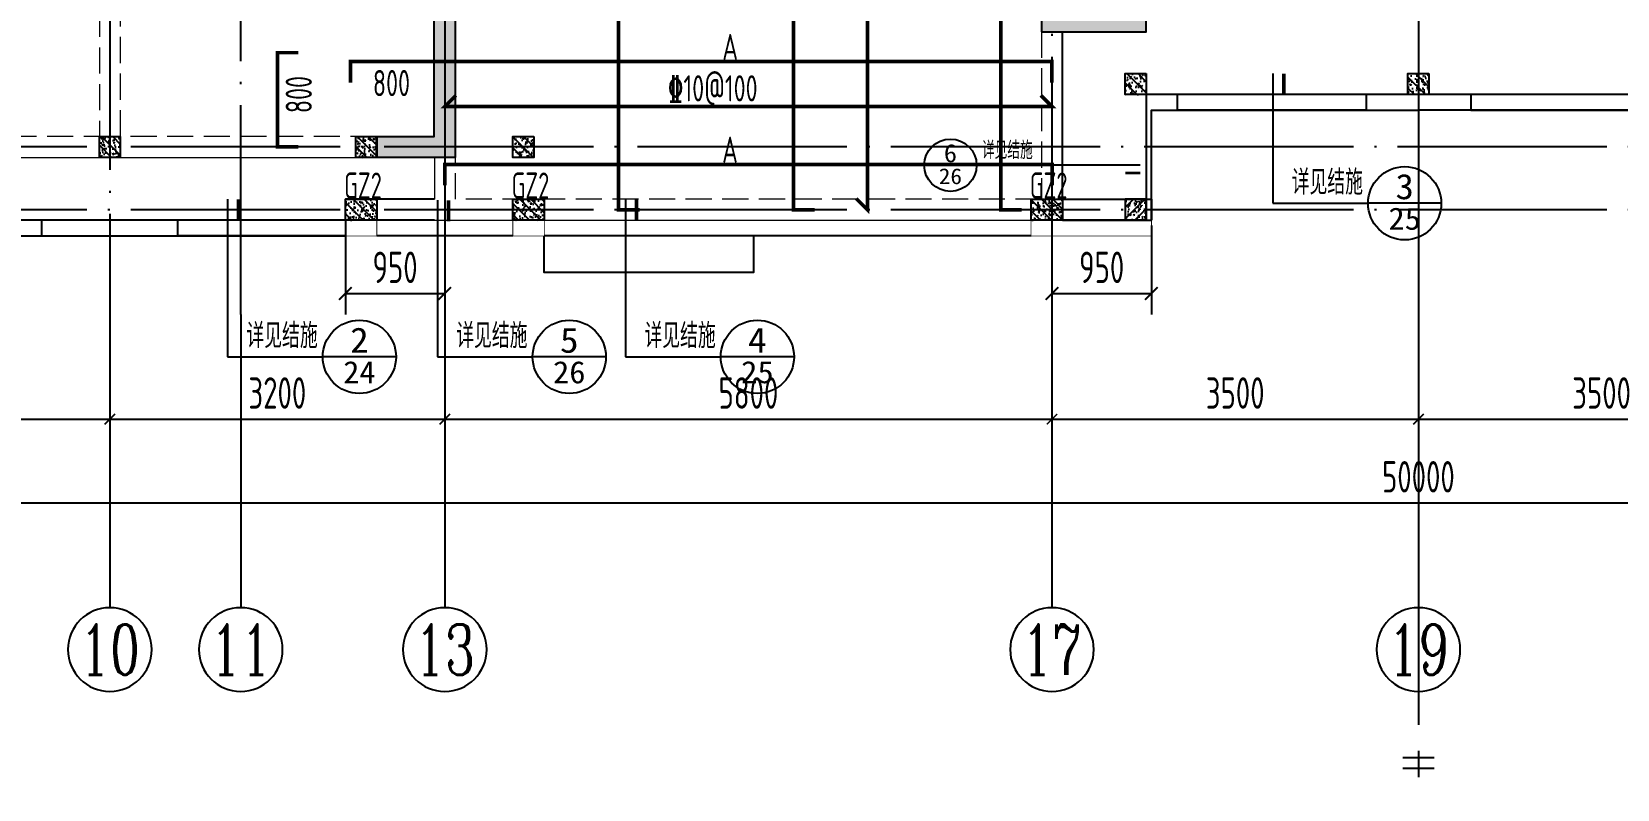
# Model space of a CAD drawing. Extents: x -1307975 to -76406, y -96289 to 379359.
# Drawn here: x -845887 to -830740, y 135971 to 143205 of the extents above; entities that cross this region are included whole.
import ezdxf
from ezdxf.enums import TextEntityAlignment as Align

# ---------------------------------------------------------------- set-up
doc = ezdxf.new("R2010")
doc.units = 0
doc.header["$LTSCALE"] = 1000
for name, pattern in [('CENTER', [2, 1.25, -0.25, 0.25, -0.25]), ('DASH', [0.35, 0.25, -0.1]), ('DOTE', [2.42, 2, -0.2, 0.02, -0.2])]:
    doc.linetypes.add(name, pattern=pattern)
doc.layers.get('0').update_dxf_attribs({"linetype": 'CONTINUOUS'})
doc.layers.get('DEFPOINTS').update_dxf_attribs({"linetype": 'CONTINUOUS'})
for name, color, linetype in [('A-AXIS', 1, 'CONTINUOUS'), ('A-DOTE', 10, 'DOTE'), ('AXIS_NUM', 7, 'CONTINUOUS'), ('BEAM_CON', 4, 'CONTINUOUS'), ('DIM_IDEN', 67, 'CONTINUOUS'), ('PUB_TEXT', 2, 'CONTINUOUS'), ('ROOF', 183, 'CONTINUOUS'), ('S-B板边线', 2, 'CONTINUOUS'), ('S-B板配筋', 6, 'CONTINUOUS'), ('S-B板配筋号', 7, 'CONTINUOUS'), ('S-L主梁线', 4, 'DASH'), ('S-Q墙填充', 252, 'CONTINUOUS'), ('S-Q墙实线', 6, 'CONTINUOUS'), ('S-Q墙标注', 3, 'CONTINUOUS'), ('S-Y一般标注', 3, 'CONTINUOUS'), ('S-构造柱', 212, 'CONTINUOUS'), ('S-构造柱编号', 130, 'CONTINUOUS'), ('THIN', 7, 'CONTINUOUS'), ('水平筋标注', 7, 'CONTINUOUS'), ('看线', 251, 'CONTINUOUS')]:
    doc.layers.add(name, color=color, linetype=linetype)
doc.layers.add('配箍校核', color=34, linetype='CONTINUOUS', plot=False)
doc.styles.add('_TCH_AXIS', font='COMPLEX', dxfattribs={"bigfont": 'GBCBIG'})
doc.styles.add('_TCH_LABEL', font='simhei.ttf')
doc.styles.add('TSSD_Axis', font='complex.shx', dxfattribs={"width": 0.7, "bigfont": 'hztxt.shx'})
doc.styles.add('TSSD_DIMENSION', font='Tssdeng.shx', dxfattribs={"width": 0.7, "bigfont": 'tssdchn.shx'})
doc.styles.add('TSSD_REIN', font='tssdeng.shx', dxfattribs={"width": 0.7, "height": 300, "bigfont": 'tssdchn.shx'})
doc.styles.add('结构文字', font='zstxt.shx', dxfattribs={"width": 0.7, "bigfont": 'zshz.shx'})
doc.dimstyles.new('STRUCK', dxfattribs={"dimtxt": 400, "dimasz": 121, "dimexe": 200, "dimexo": 150, "dimgap": 115, "dimtad": 1, "dimdec": 0, "dimdsep": 46, "dimtxsty": '结构文字', "dimblk": 'ARCHTICK', "dimcen": 400, "dimclrd": 3, "dimclre": 3, "dimclrt": 7, "dimadec": 0, "dimazin": 0, "dimtfac": 1, "dimtdec": 0, "dimtix": 1, "dimtmove": 2, "dimatfit": 3, "dimldrblk": '_DIMX', "dimfxl": 1, "dimtolj": 1, "dimtzin": 0, "dimarcsym": 0})
doc.dimstyles.new('TSSD_100_100', dxfattribs={"dimtxt": 300, "dimasz": 100, "dimexe": 100, "dimexo": 250, "dimgap": 100, "dimtad": 1, "dimdec": 0, "dimzin": 0, "dimdsep": 46, "dimtxsty": 'TSSD_DIMENSION', "dimblk": 'ARCHTICK', "dimcen": 0, "dimdle": 100, "dimclrt": 7, "dimadec": 0, "dimazin": 0, "dimtfac": 1, "dimtdec": 0, "dimtix": 1, "dimtmove": 2, "dimatfit": 3, "dimldrblk": 'ARCHTICK', "dimfxl": 1, "dimtolj": 1, "dimtzin": 0, "dimarcsym": 0})

# ---------------------------------------------------------------- blocks, each defined once
blk = doc.blocks.new('_ArchTick')
at = {"color": 0, "linetype": 'ByBlock', "const_width": 0.15}
blk.add_lwpolyline([(-0.5, -0.5), (0.5, 0.5)], dxfattribs=at)
blk = doc.blocks.new('*D302')
at = {"layer": 'DEFPOINTS', "color": 0, "transparency": 16777216}
for p in [(17100, 3600), (20300, 3600), (20300, 2600)]:
    blk.add_point(p, dxfattribs=at)
at = {"layer": 'S-Y一般标注', "color": 0, "lineweight": -2, "transparency": 16777216}
for p, q in [((17100, 3350), (17100, 2500)), ((20300, 3350), (20300, 2500)), ((17000, 2600), (20400, 2600))]:
    blk.add_line(p, q, dxfattribs=at)
at = {"layer": 'S-Y一般标注', "color": 0, "lineweight": -2, "transparency": 16777216, "xscale": 100, "yscale": 100, "zscale": 100, "rotation": 180}
blk.add_blockref('_ArchTick', (17100, 2600), dxfattribs=at)
at = {"layer": 'S-Y一般标注', "color": 0, "lineweight": -2, "transparency": 16777216, "xscale": 100, "yscale": 100, "zscale": 100}
blk.add_blockref('_ArchTick', (20300, 2600), dxfattribs=at)
at = {"layer": 'S-Y一般标注', "color": 7, "transparency": 16777216, "insert": (18700, 2850), "char_height": 300, "attachment_point": 5, "style": 'TSSD_DIMENSION'}
blk.add_mtext('\\A1;3200', dxfattribs=at)
blk = doc.blocks.new('ts_axno')
at = {"color": 0, "linetype": 'ByBlock', "lineweight": -2}
blk.add_circle((0, 0), 0.5, dxfattribs=at)
at = {"color": 0, "linetype": 'ByBlock', "lineweight": -2, "style": 'TSSD_Axis', "width": 0.7}
blk.add_attdef('A', text='', height=0.6, dxfattribs=at).set_placement((0, 0), align=Align.MIDDLE_CENTER)
blk = doc.blocks.new('*D303')
at = {"layer": 'DEFPOINTS', "color": 0, "transparency": 16777216}
for p in [(20300, 3600), (26100, 3600), (26100, 2600)]:
    blk.add_point(p, dxfattribs=at)
at = {"layer": 'S-Y一般标注', "color": 0, "lineweight": -2, "transparency": 16777216}
for p, q in [((20300, 3350), (20300, 2500)), ((26100, 3350), (26100, 2500)), ((20200, 2600), (26200, 2600))]:
    blk.add_line(p, q, dxfattribs=at)
at = {"layer": 'S-Y一般标注', "color": 0, "lineweight": -2, "transparency": 16777216, "xscale": 100, "yscale": 100, "zscale": 100, "rotation": 180}
blk.add_blockref('_ArchTick', (20300, 2600), dxfattribs=at)
at = {"layer": 'S-Y一般标注', "color": 0, "lineweight": -2, "transparency": 16777216, "xscale": 100, "yscale": 100, "zscale": 100}
blk.add_blockref('_ArchTick', (26100, 2600), dxfattribs=at)
at = {"layer": 'S-Y一般标注', "color": 7, "transparency": 16777216, "insert": (23200, 2850), "char_height": 300, "attachment_point": 5, "style": 'TSSD_DIMENSION'}
blk.add_mtext('\\A1;5800', dxfattribs=at)
blk = doc.blocks.new('*D304')
at = {"layer": 'DEFPOINTS', "color": 0, "transparency": 16777216}
for p in [(26100, 3600), (29600, 3600), (29600, 2600)]:
    blk.add_point(p, dxfattribs=at)
at = {"layer": 'S-Y一般标注', "color": 0, "lineweight": -2, "transparency": 16777216}
for p, q in [((26100, 3350), (26100, 2500)), ((29600, 3350), (29600, 2500)), ((26000, 2600), (29700, 2600))]:
    blk.add_line(p, q, dxfattribs=at)
at = {"layer": 'S-Y一般标注', "color": 0, "lineweight": -2, "transparency": 16777216, "xscale": 100, "yscale": 100, "zscale": 100, "rotation": 180}
blk.add_blockref('_ArchTick', (26100, 2600), dxfattribs=at)
at = {"layer": 'S-Y一般标注', "color": 0, "lineweight": -2, "transparency": 16777216, "xscale": 100, "yscale": 100, "zscale": 100}
blk.add_blockref('_ArchTick', (29600, 2600), dxfattribs=at)
at = {"layer": 'S-Y一般标注', "color": 7, "transparency": 16777216, "insert": (27850, 2850), "char_height": 300, "attachment_point": 5, "style": 'TSSD_DIMENSION'}
blk.add_mtext('\\A1;3500', dxfattribs=at)
blk = doc.blocks.new('*D309')
at = {"layer": 'DEFPOINTS', "color": 0, "transparency": 16777216}
for p in [(4600, 3600), (54600, 3600), (54600, 1800)]:
    blk.add_point(p, dxfattribs=at)
at = {"layer": 'S-Y一般标注', "color": 0, "lineweight": -2, "transparency": 16777216}
for p, q in [((4600, 3350), (4600, 1700)), ((54600, 3350), (54600, 1700)), ((4500, 1800), (54700, 1800))]:
    blk.add_line(p, q, dxfattribs=at)
at = {"layer": 'S-Y一般标注', "color": 0, "lineweight": -2, "transparency": 16777216, "xscale": 100, "yscale": 100, "zscale": 100, "rotation": 180}
blk.add_blockref('_ArchTick', (4600, 1800), dxfattribs=at)
at = {"layer": 'S-Y一般标注', "color": 0, "lineweight": -2, "transparency": 16777216, "xscale": 100, "yscale": 100, "zscale": 100}
blk.add_blockref('_ArchTick', (54600, 1800), dxfattribs=at)
at = {"layer": 'S-Y一般标注', "color": 7, "transparency": 16777216, "insert": (29600, 2050), "char_height": 300, "attachment_point": 5, "style": 'TSSD_DIMENSION'}
blk.add_mtext('\\A1;50000', dxfattribs=at)
blk = doc.blocks.new('*D310')
at = {"layer": 'DEFPOINTS', "color": 0, "transparency": 16777216}
for p in [(13900, 3600), (17100, 3600), (17100, 2600)]:
    blk.add_point(p, dxfattribs=at)
at = {"layer": 'S-Y一般标注', "color": 0, "lineweight": -2, "transparency": 16777216}
for p, q in [((13900, 3350), (13900, 2500)), ((17100, 3350), (17100, 2500)), ((13800, 2600), (17200, 2600))]:
    blk.add_line(p, q, dxfattribs=at)
at = {"layer": 'S-Y一般标注', "color": 0, "lineweight": -2, "transparency": 16777216, "xscale": 100, "yscale": 100, "zscale": 100, "rotation": 180}
blk.add_blockref('_ArchTick', (13900, 2600), dxfattribs=at)
at = {"layer": 'S-Y一般标注', "color": 0, "lineweight": -2, "transparency": 16777216, "xscale": 100, "yscale": 100, "zscale": 100}
blk.add_blockref('_ArchTick', (17100, 2600), dxfattribs=at)
at = {"layer": 'S-Y一般标注', "color": 7, "transparency": 16777216, "insert": (15500, 2850), "char_height": 300, "attachment_point": 5, "style": 'TSSD_DIMENSION'}
blk.add_mtext('\\A1;3200', dxfattribs=at)
blk = doc.blocks.new('*D312')
at = {"layer": 'DEFPOINTS', "color": 0, "transparency": 16777216}
for p in [(29600, 3600), (33100, 3600), (33100, 2600)]:
    blk.add_point(p, dxfattribs=at)
at = {"layer": 'S-Y一般标注', "color": 0, "lineweight": -2, "transparency": 16777216}
for p, q in [((29600, 3350), (29600, 2500)), ((33100, 3350), (33100, 2500)), ((29500, 2600), (33200, 2600))]:
    blk.add_line(p, q, dxfattribs=at)
at = {"layer": 'S-Y一般标注', "color": 0, "lineweight": -2, "transparency": 16777216, "xscale": 100, "yscale": 100, "zscale": 100, "rotation": 180}
blk.add_blockref('_ArchTick', (29600, 2600), dxfattribs=at)
at = {"layer": 'S-Y一般标注', "color": 0, "lineweight": -2, "transparency": 16777216, "xscale": 100, "yscale": 100, "zscale": 100}
blk.add_blockref('_ArchTick', (33100, 2600), dxfattribs=at)
at = {"layer": 'S-Y一般标注', "color": 7, "transparency": 16777216, "insert": (31350, 2850), "char_height": 300, "attachment_point": 5, "style": 'TSSD_DIMENSION'}
blk.add_mtext('\\A1;3500', dxfattribs=at)
blk = doc.blocks.new('20210729.04150611')
at = {"layer": 'S-B板边线'}
for points in [[(-3155, -31893), (-3955, -31893), (-3955, -30693), (-9155, -30693), (-9155, -31893), (-9955, -31893), (-9955, -31892)], [(-15955, -31892), (-22155, -31892)]]:
    blk.add_lwpolyline(points, dxfattribs=at)
blk = doc.blocks.new('20210729.03504727')
at = {"color": 30, "const_width": 8}
for points in [[(14550, 500), (14550, 350), (14250, 350), (14250, 500)], [(16150, 500), (16150, 350), (15850, 350), (15850, 500)], [(21950, 500), (21950, 350), (20800, 350), (20800, 500)]]:
    blk.add_lwpolyline(points, dxfattribs=at)
at = {"layer": '看线', "color": 202, "ltscale": 0.5}
for points in [[(24000, 1700), (24000, 1550), (22200, 1550), (22200, 1700)], [(25000, 1700), (25000, 1550), (26800, 1550), (26800, 1700)], [(21950, 500), (21950, 1550), (24500, 1550)], [(27050, 500), (27050, 1550), (24500, 1550)], [(9750, 500), (9750, 350), (11350, 350), (11350, 500)], [(14250, 500), (14250, 350), (12650, 350), (12650, 500)], [(9750, 350), (14250, 350)], [(15850, 350), (14550, 350)], [(20800, 350), (16150, 350)], [(18150, 350), (18150, 0), (16150, 0), (16150, 350)]]:
    blk.add_lwpolyline(points, dxfattribs=at)
blk = doc.blocks.new('20210807.15312446')
at = {"layer": 'S-Q墙填充'}
h = blk.add_hatch(color=252, dxfattribs=at)
h.dxf.hatch_style = 1
h.paths.add_polyline_path([(82416, 58640), (83316, 58640), (83416, 58640), (83416, 58840), (83316, 58840), (82616, 58840), (82616, 60290), (82416, 60290)])
h = blk.add_hatch(color=252, dxfattribs=at)
h.dxf.hatch_style = 1
h.paths.add_polyline_path([(76813, 57440), (76063, 57440), (76063, 57640), (76613, 57640), (76613, 58740), (76613, 59090), (76813, 59090), (76813, 58740)])
at = {"layer": 'BEAM_CON'}
for p, q in [((82616, 57040), (82616, 58640)), ((76616, 57040), (75766, 57040)), ((75766, 56840), (75766, 57040)), ((82616, 57040), (83466, 57040)), ((83466, 57040), (83466, 56840)), ((76616, 56840), (75766, 56840)), ((82616, 56840), (83466, 56840))]:
    blk.add_line(p, q, dxfattribs=at)
at = {"layer": 'S-L主梁线', "linetype": 'DASH', "lineweight": 18}
for p, q in [((73416, 61640), (73416, 57640)), ((73616, 57640), (73616, 61640)), ((82416, 58640), (82416, 57040)), ((73516, 57640), (70963, 57640)), ((76063, 57640), (73516, 57640)), ((76816, 57040), (76816, 57440)), ((82416, 57040), (76816, 57040))]:
    blk.add_line(p, q, dxfattribs=at)
at = {"layer": 'S-L主梁线', "linetype": 'ByBlock', "lineweight": 18}
for p, q in [((70963, 57440), (73516, 57440)), ((73516, 57440), (76063, 57440)), ((76616, 57440), (76616, 57040)), ((76616, 56840), (82616, 56840))]:
    blk.add_line(p, q, dxfattribs=at)
at = {"layer": 'S-Q墙实线'}
for points in [[(82416, 58640), (83316, 58640), (83416, 58640), (83416, 58840), (83316, 58840), (82616, 58840), (82616, 60290), (82416, 60290)], [(76813, 57440), (76063, 57440), (76063, 57640), (76613, 57640), (76613, 58740), (76613, 59090), (76813, 59090), (76813, 58740)]]:
    blk.add_lwpolyline(points, close=True, dxfattribs=at)
blk = doc.blocks.new('20210730.02141516')
at = {"layer": 'S-构造柱'}
h = blk.add_hatch(dxfattribs=at)
h.set_pattern_fill('ARMORED', color=256, scale=15, angle=-90, style=0)
h.set_pattern_definition([(320, (-154189.41, 3278673.45), (-9.4128202, -107.5890274), [11.25, -123.75]), (265, (-154189.41, 3278673.45), (112.82882, 20.8127), [9, -99]), (10.4514, (-154190.19, 3278664.49), (103.4159313, -86.7764073), [9.5610285, -105.1713168]), (316.1842, (-154159.41, 3278673.45), (-24.827852, -160.0861573), [16.875, -185.625]), (6.6356, (-154161.48, 3278660.11), (146.117681, -140.199406), [14.341543, -157.75695]), (261.1842, (-154159.41, 3278673.45), (146.11779, -140.199292), [13.5, -148.5]), (291, (-154166.91, 3278658.45), (-60.3928336, -89.5360578), [11.25, -123.75]), (236, (-154166.91, 3278658.45), (108.7725068, -36.4972998), [9, -99]), (341.4514, (-154171.94, 3278650.99), (48.3795745, -126.0333943), [9.5610285, -105.1713168]), (307.5, (-154189.41, 3278673.454), (49.93407807, -1.8239783), [0, -97.8, 0, -100.5, 0, -99.375]), (277.5, (-154189.41, 3278673.454), (59.1617568, -39.4604306), [0, -57.3, 0, -95.55, 0, -37.875]), (237.5, (-154189.41, 3278706.904), (-3.38323076, -80.07336543), [0, -37.5, 0, -117, 0, -155.25]), (227.5, (-154189.41, 3278721.904), (15.0157473, -87.4779254), [0, -48.75, 0, -77.7, 0, -110.25]), (315, (-154189.41, 3278673.454), (53.0330086, 53.0330086), [])])
h.paths.add_polyline_path([(200, 200), (200, 0), (0, 0), (0, 200)])
blk.add_lwpolyline([(200, 200), (200, 0), (0, 0), (0, 200)], close=True, dxfattribs=at)
blk = doc.blocks.new('20210809.18224761')
at = {"layer": 'S-构造柱'}
h = blk.add_hatch(dxfattribs=at)
h.set_pattern_fill('ARMORED', color=256, scale=15, angle=-90, style=0)
h.set_pattern_definition([(320, (-154189.41, 3278673.45), (-9.4128202, -107.5890274), [11.25, -123.75]), (265, (-154189.41, 3278673.45), (112.82882, 20.8127), [9, -99]), (10.4514, (-154190.19, 3278664.49), (103.4159313, -86.7764073), [9.5610285, -105.1713168]), (316.1842, (-154159.41, 3278673.45), (-24.827852, -160.0861573), [16.875, -185.625]), (6.6356, (-154161.48, 3278660.11), (146.117681, -140.199406), [14.341543, -157.75695]), (261.1842, (-154159.41, 3278673.45), (146.11779, -140.199292), [13.5, -148.5]), (291, (-154166.91, 3278658.45), (-60.3928336, -89.5360578), [11.25, -123.75]), (236, (-154166.91, 3278658.45), (108.7725068, -36.4972998), [9, -99]), (341.4514, (-154171.94, 3278650.99), (48.3795745, -126.0333943), [9.5610285, -105.1713168]), (307.5, (-154189.41, 3278673.454), (49.93407807, -1.8239783), [0, -97.8, 0, -100.5, 0, -99.375]), (277.5, (-154189.41, 3278673.454), (59.1617568, -39.4604306), [0, -57.3, 0, -95.55, 0, -37.875]), (237.5, (-154189.41, 3278706.904), (-3.38323076, -80.07336543), [0, -37.5, 0, -117, 0, -155.25]), (227.5, (-154189.41, 3278721.904), (15.0157473, -87.4779254), [0, -48.75, 0, -77.7, 0, -110.25]), (315, (-154189.41, 3278673.454), (53.0330086, 53.0330086), [])])
h.paths.add_polyline_path([(300, 200), (300, 0), (0, 0), (0, 200)])
blk.add_lwpolyline([(300, 200), (300, 0), (0, 0), (0, 200)], close=True, dxfattribs=at)
blk = doc.blocks.new('20210809.18235135')
at = {"layer": '配箍校核'}
blk.add_blockref('20210809.18224761', (12, 0), dxfattribs=at)
at = {"layer": 'S-构造柱编号', "color": 2, "linetype": 'ByBlock', "style": 'TSSD_REIN', "width": 0.65}
blk.add_text('GZ2', height=250, dxfattribs=at).set_placement((0, 206, 0))
blk = doc.blocks.new('20210809.18285270')
at = {"layer": 'ROOF'}
for p in [(22299, 1200), (25000, 1200), (12500, 600), (14950, 600), (16450, 600)]:
    blk.add_blockref('20210730.02141516', p, dxfattribs=at)
at = {"layer": 'ROOF', "xscale": -1, "rotation": 4.61764226855621e-08}
blk.add_blockref('20210730.02141516', (22500, 0), dxfattribs=at)
at = {"layer": '配箍校核'}
for p in [(14838, 0), (16438, 0), (21388, 0)]:
    blk.add_blockref('20210809.18235135', p, dxfattribs=at)
blk = doc.blocks.new('*D396')
at = {"layer": 'DEFPOINTS', "color": 0, "transparency": 16777216}
for p in [(-193259, -11759), (-192309, -11759), (-192309, -12559)]:
    blk.add_point(p, dxfattribs=at)
at = {"layer": 'S-Q墙标注', "color": 3, "lineweight": -2, "transparency": 16777216}
for p, q in [((-193259, -11909), (-193259, -12759)), ((-192309, -11909), (-192309, -12759)), ((-193259, -12559), (-192309, -12559))]:
    blk.add_line(p, q, dxfattribs=at)
at = {"layer": 'S-Q墙标注', "color": 3, "lineweight": -2, "transparency": 16777216, "xscale": 121, "yscale": 121, "zscale": 121, "rotation": 180}
blk.add_blockref('_ArchTick', (-193259, -12559), dxfattribs=at)
at = {"layer": 'S-Q墙标注', "color": 3, "lineweight": -2, "transparency": 16777216, "xscale": 121, "yscale": 121, "zscale": 121}
blk.add_blockref('_ArchTick', (-192309, -12559), dxfattribs=at)
at = {"layer": 'S-Q墙标注', "color": 7, "transparency": 16777216, "insert": (-192784, -12309), "char_height": 300, "attachment_point": 5, "style": 'TSSD_REIN'}
blk.add_mtext('\\A1;950', dxfattribs=at)
blk = doc.blocks.new('_DIMX')
blk.add_line((-150, 0), (150, 0))
at = {"const_width": 50}
blk.add_lwpolyline([(-70, -70), (70, 70)], dxfattribs=at)
blk = doc.blocks.new('*D397')
at = {"layer": 'DEFPOINTS', "color": 0, "transparency": 16777216}
for p in [(-200009, -11759), (-199059, -11759), (-199059, -12559)]:
    blk.add_point(p, dxfattribs=at)
at = {"layer": 'S-Q墙标注', "color": 3, "lineweight": -2, "transparency": 16777216}
for p, q in [((-200009, -11909), (-200009, -12759)), ((-199059, -11909), (-199059, -12759)), ((-200009, -12559), (-199059, -12559))]:
    blk.add_line(p, q, dxfattribs=at)
at = {"layer": 'S-Q墙标注', "color": 3, "lineweight": -2, "transparency": 16777216, "xscale": 121, "yscale": 121, "zscale": 121, "rotation": 180}
blk.add_blockref('_ArchTick', (-200009, -12559), dxfattribs=at)
at = {"layer": 'S-Q墙标注', "color": 3, "lineweight": -2, "transparency": 16777216, "xscale": 121, "yscale": 121, "zscale": 121}
blk.add_blockref('_ArchTick', (-199059, -12559), dxfattribs=at)
at = {"layer": 'S-Q墙标注', "color": 7, "transparency": 16777216, "insert": (-199534, -12309), "char_height": 300, "attachment_point": 5, "style": 'TSSD_REIN'}
blk.add_mtext('\\A1;950', dxfattribs=at)
blk = doc.blocks.new('20210811.10050802')
at = {"layer": 'DIM_IDEN'}
for p, q in [((23957, 3405), (23957, 2166)), ((21127, 2530), (20627, 2530)), ((22243, 2530), (21127, 2530)), ((22690, 2530), (22243, 2530)), ((13972, 2205), (13972, 700)), ((15977, 2195), (15977, 700)), ((17774, 2205), (17774, 700)), ((23957, 2166), (24866, 2166)), ((25566, 2166), (24866, 2166)), ((13972, 700), (14881, 700)), ((15581, 700), (14881, 700)), ((15977, 700), (16886, 700)), ((17586, 700), (16886, 700)), ((17774, 700), (18683, 700)), ((19383, 700), (18683, 700))]:
    blk.add_line(p, q, dxfattribs=at)
for points, const_width in [([(24062, 3405), (24062, 3205)], 35), ([(22690, 2455), (22547, 2455)], 25), ([(14077, 2205), (14077, 2005)], 35), ([(16082, 2195), (16082, 1995)], 35), ([(17879, 2205), (17879, 2005)], 35)]:
    blk.add_lwpolyline(points, dxfattribs=dict(at, const_width=const_width))
for centre, radius in [((20877, 2530), 250), ((25216, 2166), 350), ((15231, 700), 350), ((17236, 700), 350), ((19033, 700), 350)]:
    blk.add_circle(centre, radius, dxfattribs=at)
at = {"layer": 'PUB_TEXT', "style": '_TCH_LABEL'}
for s, height, width, p, p2 in [('6', 173, 1.011364, (20814, 2558), (20940, 2558)), ('26', 151.4, 1.017143, (20766, 2349), (20987, 2349)), ('3', 242, 1.00565, (25129, 2205), (25304, 2205)), ('25', 211.6, 1.022989, (25061, 1914), (25372, 1914)), ('2', 241, 1.022989, (15142, 739), (15320, 739)), ('5', 241, 1.028902, (17147, 739), (17325, 739)), ('4', 241, 1.034884, (18943, 739), (19123, 739)), ('24', 212.3, 1.011364, (15077, 447), (15385, 447)), ('26', 212, 1.017143, (17081, 447), (17391, 447)), ('25', 211.6, 1.022989, (18877, 448), (19189, 448))]:
    blk.add_text(s, height=height, dxfattribs=dict(at, width=width)).set_placement(p, p2, align=Align.FIT)
at = {"layer": 'PUB_TEXT', "style": '_TCH_AXIS'}
for height, p in [(168.8, (21177, 2589)), (236.3, (24137, 2249)), (236.3, (14152, 783)), (236.3, (16156, 783)), (236.3, (17954, 783))]:
    blk.add_text('详见结施', height=height, dxfattribs=at).set_placement(p)
blk = doc.blocks.new('20210726.16395156')
at = {"layer": 'A-AXIS'}
for p, q in [((17100, 3600), (17100, 800)), ((18350, 3600.1), (18350, 800.1)), ((20300, 3600), (20300, 800)), ((26100, 3600), (26100, 800)), ((29600, 3600), (29600, 800))]:
    blk.add_line(p, q, dxfattribs=at)
at = {"layer": 'A-DOTE'}
for p, q in [((29600, 18249.9), (29600, 3600)), ((20299.8, 13700), (20300, 3600)), ((18350, 3600.1), (18350, 11500)), ((26100, 10900), (26100, 3600)), ((17100, 9400), (17100, 3600)), ((55600, 5200), (3600, 5200)), ((55600, 4600), (3600, 4600))]:
    blk.add_line(p, q, dxfattribs=at)
at = {"layer": 'A-AXIS'}
ref = blk.add_blockref('ts_axno', (17100, 400), dxfattribs=dict(at, xscale=-800, yscale=800, zscale=800, rotation=180))
ref.add_attrib('8', '10', dxfattribs={"layer": 'AXIS_NUM', "height": 480, "style": 'TSSD_Axis', "width": 0.7}).set_placement((17100, 400), align=Align.MIDDLE_CENTER)
ref = blk.add_blockref('ts_axno', (18350, 400.1), dxfattribs=dict(at, xscale=-800, yscale=800, zscale=800, rotation=180))
ref.add_attrib('5', '11', dxfattribs={"layer": 'AXIS_NUM', "height": 480, "style": 'TSSD_Axis', "width": 0.7}).set_placement((18350, 400.1), align=Align.MIDDLE_CENTER)
ref = blk.add_blockref('ts_axno', (20300, 400), dxfattribs=dict(at, xscale=-800, yscale=800, zscale=800, rotation=180))
ref.add_attrib('8', '13', dxfattribs={"layer": 'AXIS_NUM', "height": 480, "style": 'TSSD_Axis', "width": 0.7}).set_placement((20300, 400), align=Align.MIDDLE_CENTER)
ref = blk.add_blockref('ts_axno', (26100, 400), dxfattribs=dict(at, xscale=-800, yscale=800, zscale=800, rotation=180))
ref.add_attrib('10', '17', dxfattribs={"layer": 'AXIS_NUM', "height": 480, "style": 'TSSD_Axis', "width": 0.7}).set_placement((26100, 400), align=Align.MIDDLE_CENTER)
ref = blk.add_blockref('ts_axno', (29600, 400), dxfattribs=dict(at, xscale=-800, yscale=800, zscale=800, rotation=180))
ref.add_attrib('13', '19', dxfattribs={"layer": 'AXIS_NUM', "height": 480, "style": 'TSSD_Axis', "width": 0.7}).set_placement((29600, 400), align=Align.MIDDLE_CENTER)
at = {"layer": 'S-Y一般标注'}
for base, p1, p2, picture, middle in [((54600, 1800), (4600, 3600), (54600, 3600), '*D309', (29600, 2050)), ((17100, 2600), (13900, 3600), (17100, 3600), '*D310', (15500, 2850)), ((20300, 2600), (17100, 3600), (20300, 3600), '*D302', (18700, 2850)), ((26100, 2600), (20300, 3600), (26100, 3600), '*D303', (23200, 2850)), ((29600, 2600), (26100, 3600), (29600, 3600), '*D304', (27850, 2850)), ((33100, 2600), (29600, 3600), (33100, 3600), '*D312', (31350, 2850))]:
    dim = blk.add_linear_dim(base=base, p1=p1, p2=p2, dimstyle='TSSD_100_100', dxfattribs=at)
    dim.commit()
    dim.dimension.update_dxf_attribs({"geometry": picture, "text_midpoint": middle})
blk = doc.blocks.new('20210810.19092027')
at = {"layer": 'S-Q墙标注'}
for base, p1, p2, picture, middle in [((100917.8, 54374), (99967.8, 55174), (100917.8, 55174), '*D397', (100442.8, 54624)), ((107667.8, 54374), (106717.8, 55174), (107667.8, 55174), '*D396', (107192.8, 54624))]:
    dim = blk.add_linear_dim(base=base, p1=p1, p2=p2, dimstyle='STRUCK', override={"dimtxt": 300, "dimgap": 100, "dimtxsty": 'TSSD_REIN'}, dxfattribs=at)
    dim.commit()
    dim.dimension.update_dxf_attribs({"geometry": picture, "text_midpoint": middle, "insert": (299976.5, 66933)})

msp = doc.modelspace()

# ---------------------------------------------------------------- linework, layer by layer
at = {"layer": 'S-B板配筋', "lineweight": 35, "const_width": 35}
for points in [[(-840079.82, 141504.86), (-840279.82, 141504.86), (-840279.82, 151604.69), (-840079.82, 151604.69)], [(-836429.04, 141504.86), (-836629.04, 141504.86), (-836629.04, 148704.7), (-836429.04, 148704.7)], [(-838408.9, 141504.86), (-838608.9, 141504.86), (-838608.89, 148404.7), (-838408.89, 148404.7)], [(-838010.21, 141610.92), (-837904.14, 141504.86), (-837904.14, 147804.7), (-838010.21, 147698.63)], [(-843340.2, 142104.69), (-843540.2, 142104.69), (-843540.2, 143004.69), (-843340.2, 143004.69)], [(-842840.21, 142719.17), (-842840.21, 142919.17), (-836140.2, 142919.17), (-836140.2, 142719.17)], [(-841834.14, 142596.82), (-841940.21, 142490.76), (-836140.21, 142490.76), (-836246.28, 142596.82)], [(-841940.17, 141737.11), (-841940.17, 141937.11), (-836140.15, 141937.02), (-836140.15, 141737.02)]]:
    msp.add_lwpolyline(points, dxfattribs=at)
at = {"layer": 'THIN', "linetype": 'CENTER'}
msp.add_line((-832640.2, 159837.48), (-832640.2, 135970.55), dxfattribs=at)
at = {"layer": 'THIN'}
for p, q in [((-832490.2, 136270.55), (-832790.2, 136270.55)), ((-832490.2, 136170.55), (-832790.2, 136170.55))]:
    msp.add_line(p, q, dxfattribs=at)

# ---------------------------------------------------------------- block references
msp.add_blockref('20210729.03504727', (-857140.22, 140904.69))
at = {"layer": 'A-DOTE'}
msp.add_blockref('20210726.16395156', (-862240.2, 136904.65), dxfattribs=at)
at = {"layer": 'PUB_TEXT'}
msp.add_blockref('20210811.10050802', (-857987.28, 139400.07), dxfattribs=at)
at = {"layer": 'S-B板边线'}
msp.add_blockref('20210729.04150611', (-826084.85, 173297.23), dxfattribs=at)
at = {"layer": 'S-Q墙填充'}
msp.add_blockref('20210807.15312446', (-918655.84, 84565.15), dxfattribs=at)
at = {"layer": '水平筋标注'}
msp.add_blockref('20210810.19092027', (-942858.03, 86330.7), dxfattribs=at)
at = {"layer": '配箍校核'}
msp.add_blockref('20210809.18285270', (-857740.22, 141404.53), dxfattribs=at)

# ---------------------------------------------------------------- texts
at = {"layer": 'S-B板配筋号', "style": 'TSSD_REIN', "width": 0.7}
for p in [(-839289.53, 142934.72), (-839291.32, 141953.01)]:
    msp.add_text('A', height=250, dxfattribs=at).set_placement(p)
msp.add_text('800', height=250, dxfattribs=at).set_placement((-842450.07, 142839.17), align=Align.TOP_CENTER)
msp.add_text('800', height=250, rotation=449.999992, dxfattribs=at).set_placement((-843460.2, 142604.69), align=Align.TOP_CENTER)
at = {"layer": 'S-B板配筋号', "color": 1, "style": 'TSSD_REIN', "width": 0.7}
msp.add_text('%%13210@100', height=250, dxfattribs=at).set_placement((-839810.8, 142539.1))

doc.saveas('drawing.dxf')
